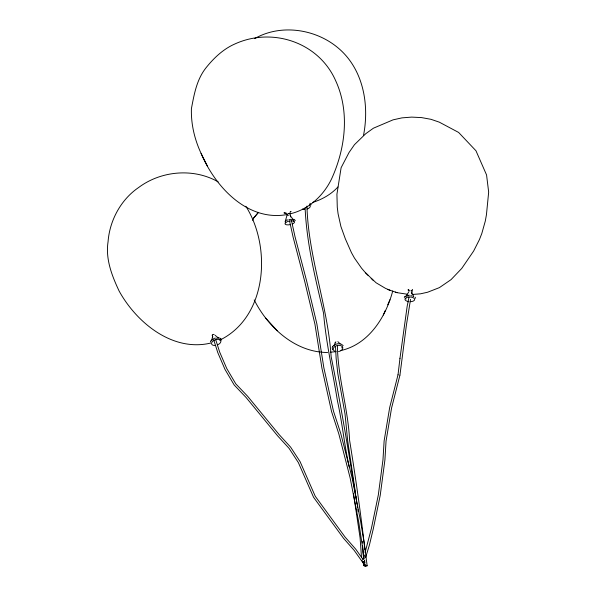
<?xml version="1.0" encoding="UTF-8"?>
<svg xmlns="http://www.w3.org/2000/svg" width="596" height="596" viewBox="0 0 596 596"><rect width="100%" height="100%" fill="white"/><g stroke="black" fill="none" stroke-linecap="round" stroke-linejoin="round"><path stroke-width="0.89" d="M287.101 214.962L287.101 214.523M398.016 374.869L399.976 358.27M399.946 375.07L406.427 324.969L410.532 299.363M363.508 135.419C369.602 104.233 363.173 68.51 337.589 47.509C315.023 28.802 280.5 23.758 254.648 38.621M399.953 358.412L407.165 306.292L409.005 297.128M411.627 293.925L412.536 289.395M211.677 340.636L212.63 336.151M367.151 565.775L365.199 565.954L367.151 565.775L364.268 543.299L360.625 521.485L352.035 477.493L340.696 433.299L333.44 411.031L323.851 367.769L316.856 323.799L306.679 281.178L294.99 236.605L291.451 220.505M398.031 374.735L389.687 407.515L384.122 440.921L382.975 459.799L378.318 494.971L371.405 528.399L365.102 552.492M399.923 375.204L391.572 408.022L386.044 441.152L384.919 459.911L380.233 495.291L373.275 528.92L369.386 545.146L365.609 557.513M392.742 290.952C385.843 316.93 368.909 344.19 340.957 350.53M362.949 559.547L364.298 555.137M364.26 561.931L364.797 560.158M287.086 215.059L285.164 221.615A4.477 1.691 -11.6 0 1 285.551 221.123M334.043 345.606L335.369 342.305M252.659 220.386L253.702 217.972L258.202 212.645M332.784 346.462L332.203 347.721L332.516 349.8M383.28 315.068L385.262 310.546M387.728 304.817L389.955 299.728M210.44 341.955L210.865 341.016M409.005 291.496L405.921 296.525M404.274 297.478L404.736 296.801M411.106 290.625L411.501 290.23L411.143 290.483M210.939 340.875L212.705 339.161L215.268 337.977M333.447 345.673C335.995 343.363 340.852 342.693 343.169 345.665M253.702 217.972L258.463 212.355M332.68 346.581L333.536 345.576M288.36 215.551C285.134 213.226 292.219 212.995 288.918 213.659M337.939 186.958C331.19 194.348 322.19 199.414 312.714 202.409M289.947 212.236L291.049 211.491L290.334 211.878M404.878 296.666L406.859 295.601M220.818 339.631C267.507 315.835 271.478 246.789 245.857 206.246M285.581 220.557L286.631 220.028M289.82 213.89C308.549 209.725 323.77 195.51 331.801 178.405C345.457 148.173 349.889 111.69 335.704 80.795C318.763 42.145 272.178 26.82 234.787 44.015C223.023 49.177 213.428 58.401 205.568 68.369C196.553 80.125 194.132 94.473 191.413 108.628C190.862 126.471 195.793 143.979 204.197 159.609M210.611 343.087C172.482 352.132 136.521 322.592 119.126 291.042C111.899 275.695 105.35 258.94 108.07 241.671C109.649 220.453 120.906 199.571 138.637 187.509C161.144 170.672 193.618 167.826 218.173 181.862M287.384 214.485C247.668 222.017 215.119 186.764 201.083 153.358M330.303 352.221L335.682 351.677M412.596 294.446L420.441 293.828L427.6 292.234L439.416 287.615L451.053 279.628L461.758 268.423L473.656 251.013L479.467 239.51L481.806 233.505L485.293 221.094L486.44 214.724L488.668 192.128L486.567 174.963L475.966 150.766L458.629 132.446L439.289 122.158L430.997 119.319L421.573 117.598L411.657 117.107L401.935 117.874L393.062 119.848L373.424 128.192L365.706 133.735L354.441 144.701L349.025 152.531L341.113 167.707L336.926 194.236L337.276 207.281L338.074 213.748L340.897 226.48L345.322 238.795L351.469 252.711L354.471 258.083L361.526 268.155L365.549 272.812L376.098 282.787L385.508 288.36L390.305 290.371M408.111 295.325L409.474 295.214M286.065 212.921L283.942 212.861L286.803 213.83M407.038 294.186L396.996 292.658L387.84 289.522M327.621 352.497C295.229 352.437 268.051 327.42 254.194 299.892M218.009 337.656L220.296 338.342M409.288 290.178L407.984 289.865L408.983 290.52M407.493 301.516L408.819 301.762M395.372 292.1L396.996 292.658M294.066 219.447L294.67 219.842M215.052 335.265L218.546 338.111M309.927 203.273L311.03 204.838M220.431 338.468L221.101 339.109M365.549 272.812L368.261 275.501M371.152 278.369L373.521 280.709M337.843 341.62L340.167 343.914M265.712 318.145L277.296 330.795M415.084 297.173L415.606 298.231M411.21 291.764L413.698 296.413M290.14 215.655L293.649 219.976M363.135 559.57L355.767 549.214L345.091 537.078L315.247 496.252L300.093 461.647L290.632 447.149L279.099 434.551L247.608 396.243L235.8 383.861L226.741 368.499L219.619 351.938L215.521 339.035M363.106 562.915L354.188 550.384L343.527 538.263L313.556 497.258L298.365 462.593L289.053 448.326L277.565 435.78L246.096 397.495L234.206 385.023L225.005 369.423L217.771 352.579L213.651 339.616M294.975 220.155L295.236 220.676M204.391 159.989L207.423 166.075M221.198 339.28L221.518 340.092M212.243 335.175L212.832 337.023M289.88 213.353L290.662 216.929M289.544 220.93L293.09 237.059L304.78 281.64L314.934 324.172L321.922 368.097L331.562 411.568L338.826 433.895L350.128 477.895L358.695 521.791L364.275 558.78M349.316 467.294C344.339 445.413 342.365 423.004 337.478 401.093C332.762 371.792 326.027 342.886 323.576 313.22C315.366 278.563 306.709 243.697 305.107 207.967M357.034 504.186C349.1 454.897 341.039 405.6 331.138 356.661C327.807 305.681 308.318 257.286 306.947 206.052M357.302 506.004L357.578 507.829M357.846 509.647L358.121 511.465M353.473 493.562L360.096 537.86L361.511 557.558M364.506 560.575L364.856 563.265M355.648 494.151L347.639 440.489L345.01 413.877L337.798 373.469L336.137 358.338L335.496 346.336M355.872 495.909L356.088 497.667M364.894 549.706C360.759 513.089 355.447 476.621 349.591 440.243C348.071 408.245 337.738 377.38 337.403 345.255M362.308 541.28L362.435 543.075M362.629 545.772L363.538 558.363M363.143 551.658L363.277 554.384M363.687 562.587L363.821 565.321M363.143 562.035A0.983 0.454 17 0 1 362.435 561.559A0.983 0.454 17 0 1 362.629 561.134M363.955 561.41A0.983 0.454 17 0 1 364.231 561.678M335.466 342.961A0.983 0.67 -2.1 0 1 335.95 341.933M362.055 560.65A0.983 0.589 0.8 0 1 361.884 560.531M212.541 335.459A0.976 0.492 -16.4 0 1 212.712 334.624A0.976 0.492 -16.4 0 1 214.113 334.617M309.458 204.763A4.872 2.63 -9.2 0 1 307.119 209.04M304.63 209.442A4.872 2.63 -9.2 0 1 302.373 209.114M336.047 351.64A4.872 3.114 -11.7 0 1 334.565 346.745A4.872 3.114 -11.7 0 1 342.35 346.634A4.872 3.114 -11.7 0 1 338.506 351.603M342.111 347.125A4.477 2.861 -11.7 0 1 341.776 347.885M407.694 301.427A4.872 2.369 1.6 0 1 406.42 297.568A4.872 2.369 1.6 0 1 414.265 298.462A4.872 2.369 1.6 0 1 410.167 301.71M406.159 298.931A4.477 2.175 1.6 0 1 405.63 298.417M407.351 295.936A4.477 2.175 1.6 0 1 408.394 295.705M410.704 295.668A4.477 2.175 1.6 0 1 411.814 295.877M412.79 296.205A4.477 2.175 1.6 0 1 413.564 296.652M215.409 345.434A4.872 2.794 -19.4 0 1 212.139 341.873A4.872 2.794 -19.4 0 1 219.79 339.698A4.872 2.794 -19.4 0 1 217.831 344.749M220.013 339.809A4.477 2.57 -19.4 0 1 219.969 340.51M216.46 338.223A4.477 2.57 -19.4 0 1 217.533 338.185M290.014 224.67A4.872 1.84 -11.6 0 1 285.216 223.083A4.872 1.84 -11.6 0 1 292.688 220.84A4.872 1.84 -11.6 0 1 292.375 223.962M293.754 220.848A4.477 1.691 -11.6 0 1 293.366 221.34M285.76 222.807A4.477 1.691 -11.6 0 1 285.268 222.487M287.086 220.2A4.477 1.691 -11.6 0 1 288.121 219.827M289.254 219.552A4.477 1.691 -11.6 0 1 293.165 219.656M408.714 290.207L408.342 289.999L408.752 290.207M364.171 565.835A0.983 0.767 -1.7 0 0 365.765 565.358A0.983 0.767 -1.7 0 0 364.454 564.524A0.983 0.767 -1.7 0 0 364.171 565.835M363.828 563.108A0.976 0.663 -35.6 0 0 364.715 561.797A0.976 0.663 -35.6 0 0 363.188 562.155A0.976 0.663 -35.6 0 0 363.828 563.108"/></g></svg>
